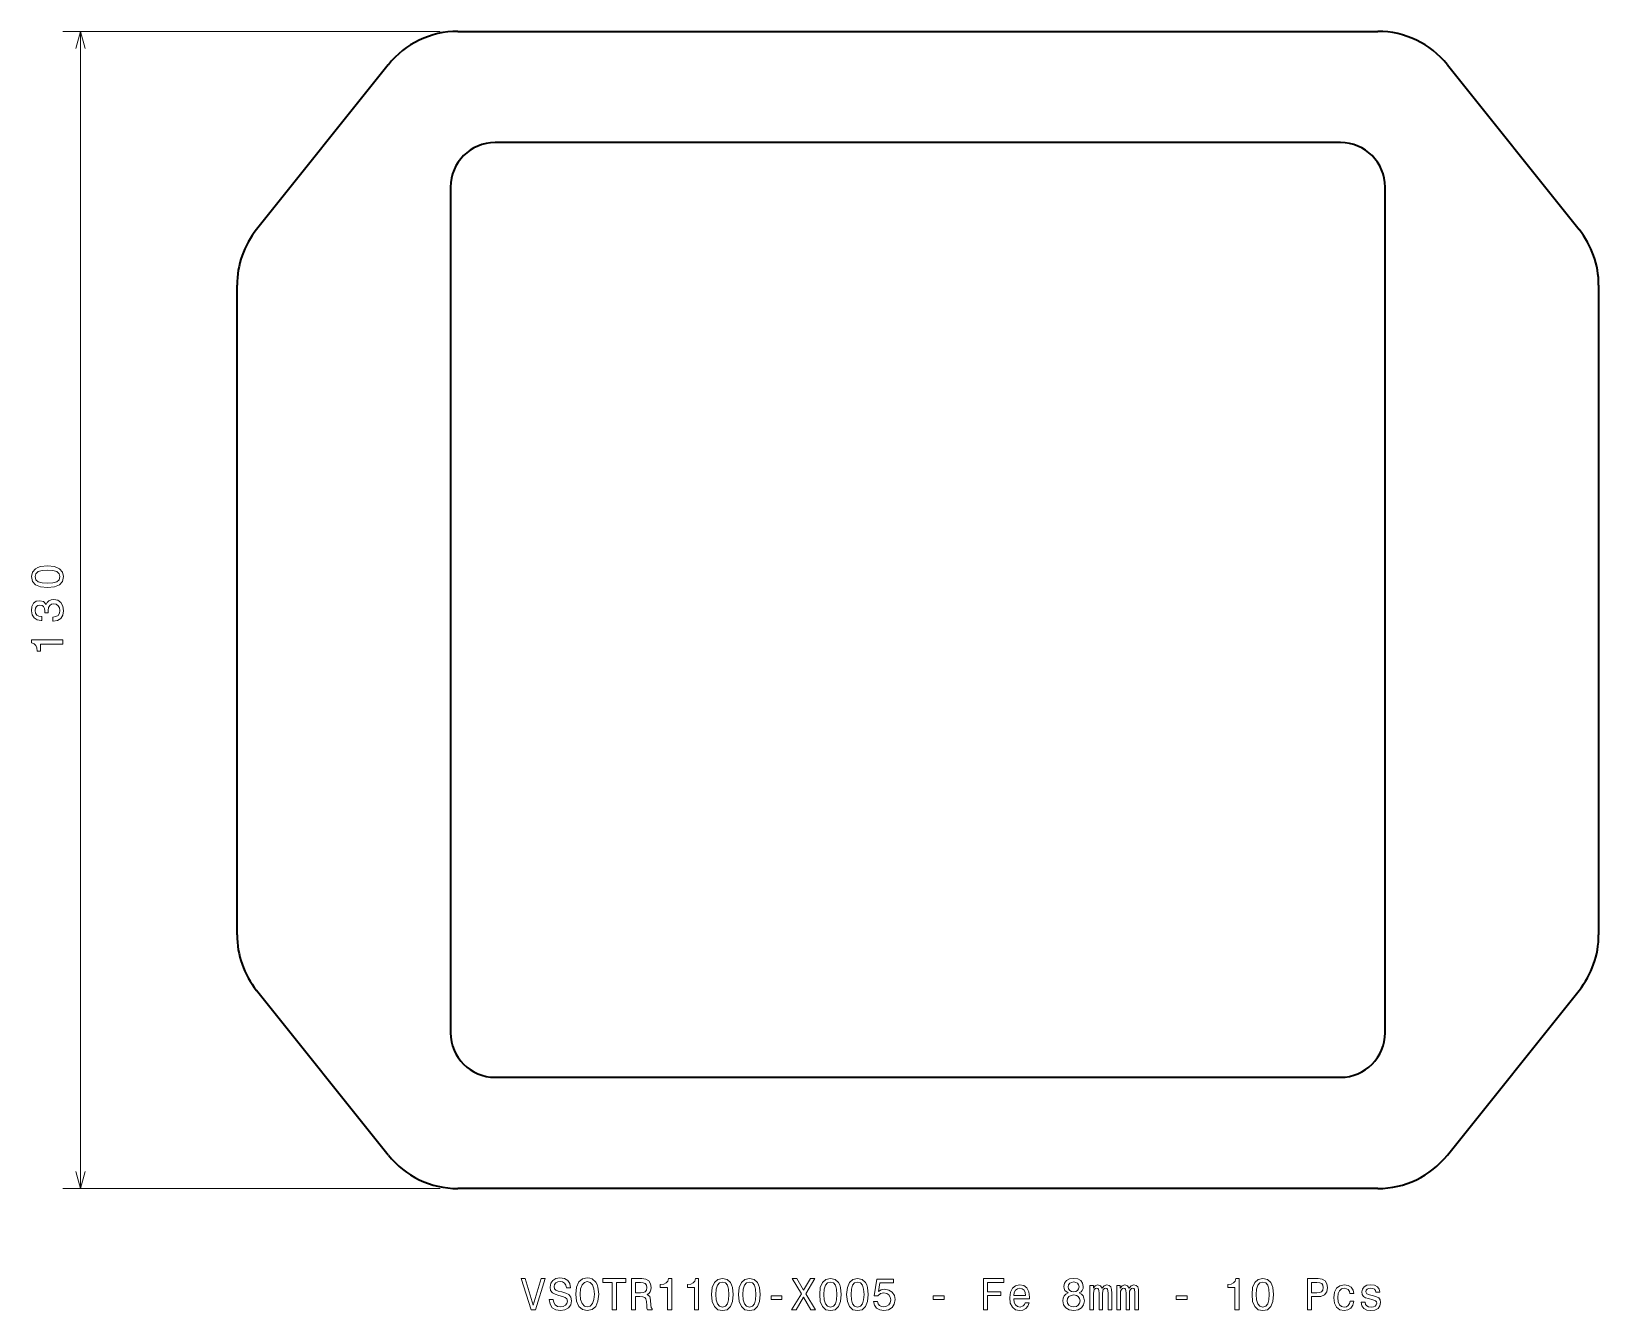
# Model space of a CAD drawing. Extents: x 49 to 225, y 26 to 170.
import ezdxf

# ---------------------------------------------------------------- set-up
doc = ezdxf.new("R2010")
doc.units = 0

msp = doc.modelspace()

# ---------------------------------------------------------------- linework, layer by layer
at = {"color": 7, "lineweight": 13}
for p, q in [((94.81, 170), (52.41, 170)), ((54.41, 40), (54.41, 170)), ((94.81, 40), (52.41, 40))]:
    msp.add_line(p, q, dxfattribs=at)
at = {"color": 7, "lineweight": 35}
for p, q in [((96.81, 170), (200.19, 170)), ((89, 166.25), (74.19, 147.74)), ((208, 166.25), (222.81, 147.74)), ((196, 157.5), (101, 157.5)), ((96, 152.5), (96, 57.5)), ((201, 57.5), (201, 152.5)), ((72, 68.51), (72, 141.49)), ((225, 141.49), (225, 68.51)), ((89, 43.75), (74.19, 62.26)), ((208, 43.75), (222.81, 62.26)), ((101, 52.5), (196, 52.5)), ((200.19, 40), (96.81, 40))]:
    msp.add_line(p, q, dxfattribs=at)
at = {"color": 7, "lineweight": 13}
for points in [[(54.93, 168.07), (54.41, 170), (53.9, 168.07)], [(53.9, 41.93), (54.41, 40), (54.93, 41.93)]]:
    msp.add_lwpolyline(points, dxfattribs=at)
for points in [[(50.7, 107.52), (51.5, 107.6), (52.06, 107.83), (52.4, 108.21), (52.51, 108.74), (52.4, 109.26), (52.06, 109.63), (51.5, 109.87), (50.7, 109.95), (49.92, 109.87), (49.6, 109.77), (49.35, 109.63), (49, 109.26), (48.89, 108.74), (49, 108.21), (49.35, 107.83), (49.92, 107.6)], [(50.7, 108), (50.09, 108.05), (49.65, 108.17), (49.4, 108.4), (49.31, 108.74), (49.4, 109.07), (49.65, 109.3), (50.09, 109.42), (50.7, 109.46), (51.32, 109.42), (51.76, 109.3), (52.01, 109.07), (52.1, 108.74), (52.01, 108.4), (51.76, 108.17), (51.32, 108.05)], [(51.31, 103.73), (51.35, 103.73), (51.83, 103.81), (52.2, 104.05), (52.43, 104.42), (52.51, 104.91), (52.43, 105.44), (52.21, 105.83), (51.85, 106.08), (51.4, 106.18), (51.1, 106.13), (50.86, 106.02), (50.67, 105.84), (50.54, 105.6), (50.26, 105.93), (49.83, 106.04), (49.44, 105.97), (49.14, 105.75), (48.95, 105.4), (48.89, 104.91), (48.97, 104.46), (49.19, 104.11), (49.54, 103.89), (50.01, 103.81), (50.05, 103.81), (50.05, 104.26), (49.73, 104.3), (49.49, 104.43), (49.35, 104.64), (49.3, 104.94), (49.34, 105.2), (49.45, 105.39), (49.62, 105.51), (49.85, 105.55), (50.1, 105.51), (50.26, 105.39), (50.37, 105.18), (50.4, 104.89), (50.39, 104.69), (50.79, 104.69), (50.78, 104.94), (50.82, 105.26), (50.95, 105.49), (51.14, 105.64), (51.4, 105.69), (51.69, 105.63), (51.91, 105.48), (52.04, 105.25), (52.09, 104.94), (52.04, 104.63), (51.89, 104.39), (51.65, 104.25), (51.31, 104.19)], [(52.41, 101.17), (52.41, 101.63), (48.89, 101.63), (48.89, 101.29), (49.2, 101.2), (49.4, 101.02), (49.52, 100.74), (49.56, 100.36), (49.92, 100.36), (49.92, 101.17)], [(107.53, 27.54), (107.07, 27.54), (107.17, 27), (107.42, 26.61), (107.81, 26.37), (108.33, 26.29), (108.85, 26.37), (109.24, 26.59), (109.49, 26.94), (109.58, 27.4), (109.5, 27.81), (109.29, 28.08), (108.95, 28.25), (108.49, 28.38), (108.1, 28.48), (107.84, 28.59), (107.69, 28.75), (107.65, 29), (107.69, 29.23), (107.82, 29.4), (108.03, 29.52), (108.3, 29.56), (108.59, 29.51), (108.81, 29.37), (108.95, 29.15), (109.03, 28.84), (109.48, 28.84), (109.48, 28.85), (109.4, 29.32), (109.17, 29.67), (108.79, 29.9), (108.29, 29.97), (107.83, 29.9), (107.48, 29.68), (107.25, 29.36), (107.17, 28.93), (107.24, 28.56), (107.43, 28.3), (107.73, 28.13), (108.15, 28), (108.56, 27.88), (108.86, 27.77), (109.05, 27.61), (109.12, 27.34), (109.06, 27.08), (108.9, 26.88), (108.66, 26.75), (108.35, 26.71), (108.01, 26.76), (107.75, 26.93), (107.58, 27.19)], [(110.06, 28.13), (110.15, 27.34), (110.42, 26.76), (110.83, 26.41), (111.36, 26.29), (111.89, 26.41), (112.3, 26.76), (112.56, 27.34), (112.66, 28.13), (112.56, 28.91), (112.45, 29.23), (112.3, 29.49), (111.89, 29.85), (111.64, 29.94), (111.36, 29.98), (110.82, 29.85), (110.41, 29.5), (110.15, 28.92)], [(106.17, 29.89), (105.29, 26.91), (104.39, 29.89), (103.91, 29.89), (105.04, 26.38), (105.54, 26.38), (106.64, 29.89)], [(110.55, 28.13), (110.6, 28.74), (110.77, 29.19), (111.03, 29.46), (111.36, 29.56), (111.69, 29.46), (111.95, 29.19), (112.11, 28.74), (112.17, 28.13), (112.11, 27.52), (111.95, 27.07), (111.69, 26.8), (111.36, 26.71), (111.03, 26.8), (110.77, 27.07), (110.6, 27.52)], [(114.16, 26.38), (114.63, 26.38), (114.63, 29.46), (115.69, 29.46), (115.69, 29.88), (113.1, 29.88), (113.1, 29.46), (114.16, 29.46)], [(116.31, 26.38), (116.78, 26.38), (116.78, 27.86), (117.26, 27.86), (117.61, 27.84), (117.83, 27.77), (117.95, 27.61), (118, 27.31), (118.03, 26.86), (118.06, 26.56), (118.12, 26.38), (118.65, 26.38), (118.65, 26.48), (118.53, 26.62), (118.49, 26.88), (118.46, 27.45), (118.37, 27.86), (118.25, 28), (118.07, 28.09), (118.27, 28.22), (118.42, 28.39), (118.51, 28.62), (118.54, 28.88), (118.47, 29.31), (118.26, 29.62), (117.93, 29.82), (117.48, 29.88), (116.31, 29.88)], [(117.35, 29.45), (117.65, 29.42), (117.87, 29.33), (118.01, 29.15), (118.05, 28.87), (118, 28.58), (117.87, 28.4), (117.63, 28.31), (117.32, 28.29), (116.78, 28.29), (116.78, 29.45)], [(120.38, 26.38), (120.84, 26.38), (120.84, 29.91), (120.49, 29.91), (120.4, 29.6), (120.22, 29.39), (119.94, 29.27), (119.56, 29.23), (119.56, 28.87), (120.38, 28.87)], [(123.41, 26.38), (123.87, 26.38), (123.87, 29.91), (123.53, 29.91), (123.44, 29.6), (123.26, 29.39), (122.98, 29.27), (122.6, 29.23), (122.6, 28.87), (123.41, 28.87)], [(125.32, 28.09), (125.4, 27.3), (125.64, 26.73), (126.02, 26.39), (126.54, 26.28), (127.06, 26.39), (127.44, 26.73), (127.67, 27.3), (127.75, 28.09), (127.67, 28.88), (127.57, 29.19), (127.44, 29.45), (127.06, 29.79), (126.54, 29.91), (126.02, 29.79), (125.64, 29.44), (125.4, 28.88)], [(125.81, 28.09), (125.85, 28.7), (125.98, 29.14), (126.2, 29.4), (126.54, 29.49), (126.87, 29.4), (127.1, 29.14), (127.23, 28.7), (127.27, 28.09), (127.23, 27.48), (127.1, 27.04), (126.87, 26.78), (126.54, 26.69), (126.2, 26.78), (125.98, 27.04), (125.85, 27.48)], [(128.36, 28.09), (128.44, 27.3), (128.67, 26.73), (129.05, 26.39), (129.58, 26.28), (130.1, 26.39), (130.47, 26.73), (130.71, 27.3), (130.79, 28.09), (130.71, 28.88), (130.61, 29.19), (130.47, 29.45), (130.1, 29.79), (129.58, 29.91), (129.05, 29.79), (128.67, 29.44), (128.44, 28.88)], [(128.84, 28.09), (128.89, 28.7), (129.01, 29.14), (129.24, 29.4), (129.58, 29.49), (129.91, 29.4), (130.14, 29.14), (130.26, 28.7), (130.3, 28.09), (130.26, 27.48), (130.14, 27.04), (129.91, 26.78), (129.58, 26.69), (129.24, 26.78), (129.01, 27.04), (128.89, 27.48)], [(134.31, 26.38), (134.84, 26.38), (135.64, 27.8), (136.46, 26.38), (136.99, 26.38), (135.9, 28.18), (136.94, 29.89), (136.43, 29.89), (135.66, 28.59), (134.9, 29.89), (134.37, 29.89), (135.41, 28.18)], [(137.47, 28.09), (137.54, 27.3), (137.78, 26.73), (138.16, 26.39), (138.68, 26.28), (139.2, 26.39), (139.58, 26.73), (139.81, 27.3), (139.89, 28.09), (139.81, 28.88), (139.72, 29.19), (139.58, 29.45), (139.2, 29.79), (138.68, 29.91), (138.16, 29.79), (137.78, 29.44), (137.54, 28.88)], [(137.95, 28.09), (137.99, 28.7), (138.12, 29.14), (138.35, 29.4), (138.68, 29.49), (139.02, 29.4), (139.24, 29.14), (139.37, 28.7), (139.41, 28.09), (139.37, 27.48), (139.24, 27.04), (139.02, 26.78), (138.68, 26.69), (138.35, 26.78), (138.12, 27.04), (137.99, 27.48)], [(140.5, 28.09), (140.58, 27.3), (140.82, 26.73), (141.2, 26.39), (141.72, 26.28), (142.24, 26.39), (142.62, 26.73), (142.85, 27.3), (142.93, 28.09), (142.85, 28.88), (142.75, 29.19), (142.62, 29.45), (142.24, 29.79), (141.72, 29.91), (141.2, 29.79), (140.82, 29.44), (140.58, 28.88)], [(140.99, 28.09), (141.03, 28.7), (141.16, 29.14), (141.38, 29.4), (141.72, 29.49), (142.05, 29.4), (142.28, 29.14), (142.41, 28.7), (142.45, 28.09), (142.41, 27.48), (142.28, 27.04), (142.05, 26.78), (141.72, 26.69), (141.38, 26.78), (141.16, 27.04), (141.03, 27.48)], [(143.51, 27.29), (143.62, 26.88), (143.86, 26.56), (144.23, 26.36), (144.69, 26.28), (145.2, 26.37), (145.6, 26.62), (145.85, 27.01), (145.95, 27.52), (145.86, 27.99), (145.62, 28.35), (145.24, 28.59), (144.75, 28.68), (144.37, 28.62), (144.08, 28.45), (144.22, 29.39), (145.75, 29.39), (145.75, 29.81), (143.88, 29.81), (143.61, 27.95), (144.01, 27.95), (144.3, 28.19), (144.68, 28.27), (145, 28.22), (145.25, 28.06), (145.4, 27.81), (145.46, 27.49), (145.4, 27.17), (145.24, 26.93), (144.99, 26.77), (144.68, 26.71), (144.41, 26.75), (144.2, 26.87), (144.05, 27.05), (143.97, 27.29)], [(155.87, 26.38), (156.34, 26.38), (156.34, 27.99), (157.81, 27.99), (157.81, 28.41), (156.34, 28.41), (156.34, 29.46), (158.15, 29.46), (158.15, 29.88), (155.87, 29.88)], [(159.28, 27.61), (161.06, 27.61), (161.06, 27.81), (160.98, 28.39), (160.76, 28.83), (160.41, 29.09), (159.94, 29.19), (159.48, 29.08), (159.12, 28.8), (158.9, 28.34), (158.82, 27.74), (158.89, 27.12), (159.12, 26.66), (159.47, 26.38), (159.92, 26.29), (160.31, 26.35), (160.64, 26.52), (160.87, 26.8), (161.01, 27.16), (160.57, 27.16), (160.48, 26.96), (160.35, 26.81), (159.98, 26.68), (159.69, 26.74), (159.47, 26.92), (159.33, 27.2), (159.28, 27.59)], [(159.28, 27.98), (159.34, 28.33), (159.47, 28.59), (159.68, 28.74), (159.95, 28.8), (160.22, 28.74), (160.43, 28.59), (160.55, 28.33), (160.6, 27.98)], [(165.38, 28.27), (165.13, 28.13), (164.95, 27.93), (164.84, 27.68), (164.8, 27.39), (164.88, 26.94), (165.12, 26.59), (165.49, 26.37), (166.01, 26.28), (166.52, 26.37), (166.9, 26.59), (167.13, 26.94), (167.21, 27.39), (167.17, 27.68), (167.07, 27.93), (166.89, 28.13), (166.63, 28.27), (166.84, 28.39), (166.98, 28.56), (167.06, 28.76), (167.09, 29), (167.01, 29.36), (166.8, 29.65), (166.46, 29.84), (166.01, 29.91), (165.55, 29.84), (165.21, 29.65), (164.99, 29.36), (164.92, 29), (164.94, 28.76), (165.03, 28.56)], [(165.4, 28.96), (165.44, 29.19), (165.56, 29.36), (165.75, 29.46), (166.01, 29.5), (166.26, 29.46), (166.45, 29.36), (166.57, 29.19), (166.62, 28.96), (166.57, 28.74), (166.45, 28.56), (166.26, 28.44), (166.01, 28.41), (165.75, 28.45), (165.56, 28.56), (165.44, 28.74)], [(167.82, 26.38), (168.23, 26.38), (168.23, 28.19), (168.26, 28.46), (168.33, 28.66), (168.45, 28.78), (168.6, 28.82), (168.72, 28.78), (168.8, 28.68), (168.84, 28.51), (168.86, 28.28), (168.86, 26.38), (169.24, 26.38), (169.24, 28.19), (169.27, 28.46), (169.34, 28.66), (169.46, 28.78), (169.61, 28.82), (169.74, 28.78), (169.82, 28.68), (169.87, 28.28), (169.87, 26.38), (170.28, 26.38), (170.28, 28.25), (170.25, 28.64), (170.17, 28.94), (170.01, 29.12), (169.75, 29.19), (169.44, 29.08), (169.2, 28.79), (169.01, 29.08), (168.7, 29.19), (168.41, 29.08), (168.22, 28.8), (168.22, 29.09), (167.82, 29.09)], [(170.86, 26.38), (171.27, 26.38), (171.27, 28.19), (171.29, 28.46), (171.37, 28.66), (171.49, 28.78), (171.64, 28.82), (171.76, 28.78), (171.84, 28.68), (171.88, 28.51), (171.89, 28.28), (171.89, 26.38), (172.28, 26.38), (172.28, 28.19), (172.3, 28.46), (172.38, 28.66), (172.5, 28.78), (172.65, 28.82), (172.77, 28.78), (172.85, 28.68), (172.9, 28.28), (172.9, 26.38), (173.31, 26.38), (173.31, 28.25), (173.29, 28.64), (173.21, 28.94), (173.04, 29.12), (172.78, 29.19), (172.47, 29.08), (172.24, 28.79), (172.05, 29.08), (171.74, 29.19), (171.45, 29.08), (171.25, 28.8), (171.25, 29.09), (170.86, 29.09)], [(184.13, 26.38), (184.59, 26.38), (184.59, 29.91), (184.25, 29.91), (184.16, 29.6), (183.98, 29.39), (183.7, 29.27), (183.32, 29.23), (183.32, 28.87), (184.13, 28.87)], [(186.05, 28.09), (186.12, 27.3), (186.36, 26.73), (186.74, 26.39), (187.26, 26.28), (187.78, 26.39), (188.16, 26.73), (188.39, 27.3), (188.47, 28.09), (188.39, 28.88), (188.29, 29.19), (188.16, 29.45), (187.78, 29.79), (187.26, 29.91), (186.74, 29.79), (186.36, 29.44), (186.12, 28.88)], [(186.53, 28.09), (186.57, 28.7), (186.7, 29.14), (186.92, 29.4), (187.26, 29.49), (187.59, 29.4), (187.82, 29.14), (187.95, 28.7), (187.99, 28.09), (187.95, 27.48), (187.82, 27.04), (187.59, 26.78), (187.26, 26.69), (186.92, 26.78), (186.7, 27.04), (186.57, 27.48)], [(192.27, 26.38), (192.73, 26.38), (192.73, 27.86), (193.25, 27.86), (193.77, 27.88), (194.18, 28.06), (194.45, 28.4), (194.54, 28.87), (194.47, 29.31), (194.27, 29.62), (193.93, 29.82), (193.48, 29.88), (192.27, 29.88)], [(193.35, 29.45), (193.66, 29.42), (193.88, 29.33), (194.01, 29.15), (194.05, 28.87), (194, 28.58), (193.87, 28.4), (193.64, 28.31), (193.32, 28.29), (192.73, 28.29), (192.73, 29.45)], [(197.05, 28.19), (197.49, 28.19), (197.4, 28.6), (197.18, 28.91), (196.84, 29.11), (196.4, 29.19), (195.92, 29.08), (195.55, 28.8), (195.32, 28.34), (195.24, 27.73), (195.31, 27.12), (195.54, 26.66), (195.9, 26.38), (196.39, 26.29), (196.82, 26.36), (197.16, 26.57), (197.39, 26.91), (197.49, 27.35), (197.07, 27.35), (196.99, 27.07), (196.85, 26.86), (196.65, 26.72), (196.4, 26.68), (196.1, 26.75), (195.87, 26.95), (195.74, 27.28), (195.69, 27.74), (195.74, 28.2), (195.88, 28.52), (196.11, 28.73), (196.4, 28.8), (196.67, 28.75), (196.86, 28.64), (196.99, 28.44)], [(199.69, 27.96), (199.26, 28.06), (198.94, 28.18), (198.83, 28.41), (198.87, 28.58), (198.97, 28.7), (199.14, 28.78), (199.39, 28.81), (199.63, 28.78), (199.81, 28.69), (199.93, 28.55), (199.98, 28.37), (200.42, 28.37), (200.42, 28.38), (200.34, 28.71), (200.14, 28.96), (199.81, 29.13), (199.39, 29.19), (198.96, 29.13), (198.65, 28.96), (198.45, 28.71), (198.39, 28.4), (198.44, 28.1), (198.58, 27.88), (198.81, 27.73), (199.15, 27.63), (199.64, 27.51), (199.94, 27.38), (200.03, 27.28), (200.06, 27.13), (200.01, 26.94), (199.89, 26.8), (199.69, 26.71), (199.43, 26.68), (199.15, 26.71), (198.95, 26.82), (198.81, 26.99), (198.76, 27.22), (198.33, 27.22), (198.4, 26.82), (198.61, 26.53), (198.94, 26.35), (199.39, 26.29), (199.86, 26.35), (200.21, 26.53), (200.42, 26.81), (200.5, 27.18), (200.44, 27.5), (200.29, 27.71), (200.03, 27.85)], [(132, 27.54), (133.22, 27.54), (133.22, 27.93), (132, 27.93)], [(150.22, 27.54), (151.44, 27.54), (151.44, 27.93), (150.22, 27.93)], [(165.29, 27.4), (165.33, 27.66), (165.48, 27.86), (165.71, 28), (166.01, 28.04), (166.31, 28), (166.53, 27.86), (166.68, 27.66), (166.73, 27.4), (166.68, 27.11), (166.53, 26.89), (166.31, 26.75), (166.01, 26.7), (165.71, 26.75), (165.48, 26.89), (165.33, 27.11)], [(177.54, 27.54), (178.76, 27.54), (178.76, 27.93), (177.54, 27.93)]]:
    msp.add_lwpolyline(points, close=True, dxfattribs=at)
at = {"color": 7, "lineweight": 35}
for centre, radius, start, end in [((96.81, 160), 10, 90, 141.3402), ((200.19, 160), 10, 38.6598, 90), ((101, 152.5), 5, 90, 180), ((196, 152.5), 5, 0, 90), ((82, 141.49), 10, 141.3402, 180), ((215, 141.49), 10, 0, 38.6598), ((82, 68.51), 10, 180, 218.6598), ((215, 68.51), 10, 321.3402, 0), ((101, 57.5), 5, 180, 270), ((196, 57.5), 5, 270, 360), ((96.81, 50), 10, 218.6598, 270), ((200.19, 50), 10, 270, 321.3402)]:
    msp.add_arc(centre, radius, start, end, dxfattribs=at)

doc.saveas('drawing.dxf')
